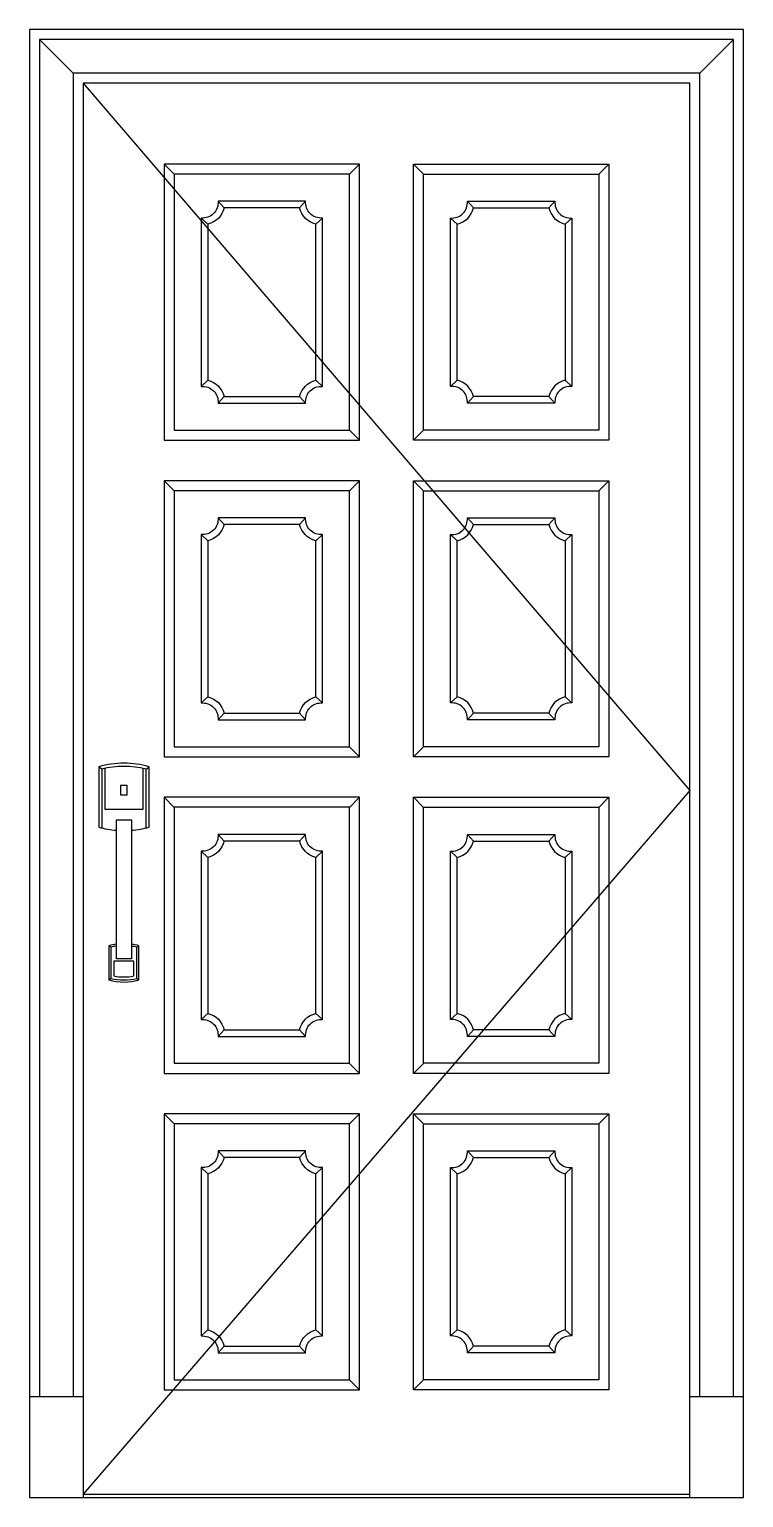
# Model space of a CAD drawing. Header units: metres. Extents: x -2261 to -1201, y 0 to 2180.
import ezdxf

# ---------------------------------------------------------------- set-up
doc = ezdxf.new("R2010")
doc.units = ezdxf.units.M
for name, color, linetype in [('2', 2, 'Continuous'), ('3', 3, 'Continuous'), ('4', 4, 'Continuous'), ('7', 7, 'Continuous')]:
    doc.layers.add(name, color=color, linetype=linetype)

msp = doc.modelspace()

# ---------------------------------------------------------------- linework, layer by layer
at = {"layer": '2'}
msp.add_line((-2261.06, 0), (-1201.06, 0), dxfattribs=at)
at = {"layer": '3'}
for p, q in [((-2196.06, 2115), (-2246.06, 2165)), ((-1266.06, 2115), (-1216.06, 2165)), ((-2046.06, 1964.89), (-2061.06, 1979.89)), ((-1786.06, 1964.89), (-1771.06, 1979.89)), ((-1676.06, 1964.89), (-1691.06, 1979.89)), ((-1416.06, 1964.89), (-1401.06, 1979.89)), ((-1971.9, 1914.89), (-1981.06, 1924.89)), ((-1860.21, 1914.89), (-1851.06, 1924.89)), ((-1601.9, 1914.89), (-1611.06, 1924.89)), ((-1490.21, 1914.89), (-1481.06, 1924.89)), ((-1996.06, 1890.73), (-2006.06, 1899.89)), ((-1826.06, 1899.89), (-1836.06, 1890.73)), ((-1636.06, 1899.89), (-1626.06, 1890.73)), ((-1466.06, 1890.73), (-1456.06, 1899.89)), ((-1996.06, 1659.01), (-2006.06, 1649.85)), ((-1836.06, 1659.01), (-1826.06, 1649.85)), ((-1626.06, 1659.01), (-1636.06, 1649.85)), ((-1466.06, 1659.01), (-1456.06, 1649.85)), ((-1971.9, 1634.85), (-1981.06, 1624.85)), ((-1851.06, 1624.85), (-1860.21, 1634.85)), ((-1611.06, 1624.85), (-1601.9, 1634.85)), ((-1490.21, 1634.85), (-1481.06, 1624.85)), ((-1786.06, 1584.85), (-1771.06, 1569.85)), ((-1676.06, 1584.85), (-1691.06, 1569.85)), ((-2046.06, 1494.92), (-2061.06, 1509.92)), ((-1786.06, 1494.92), (-1771.06, 1509.92)), ((-1676.06, 1494.92), (-1691.06, 1509.92)), ((-1416.06, 1494.92), (-1401.06, 1509.92)), ((-1971.9, 1444.92), (-1981.06, 1454.92)), ((-1860.21, 1444.92), (-1851.06, 1454.92)), ((-1601.9, 1444.92), (-1611.06, 1454.92)), ((-1490.21, 1444.92), (-1481.06, 1454.92)), ((-1996.06, 1420.76), (-2006.06, 1429.92)), ((-1826.06, 1429.92), (-1836.06, 1420.76)), ((-1636.06, 1429.92), (-1626.06, 1420.76)), ((-1466.06, 1420.76), (-1456.06, 1429.92)), ((-1996.06, 1189.04), (-2006.06, 1179.88)), ((-1836.06, 1189.04), (-1826.06, 1179.88)), ((-1626.06, 1189.04), (-1636.06, 1179.88)), ((-1466.06, 1189.04), (-1456.06, 1179.88)), ((-1971.9, 1164.88), (-1981.06, 1154.88)), ((-1851.06, 1154.88), (-1860.21, 1164.88)), ((-1611.06, 1154.88), (-1601.9, 1164.88)), ((-1490.21, 1164.88), (-1481.06, 1154.88)), ((-1786.06, 1114.88), (-1771.06, 1099.88)), ((-1676.06, 1114.88), (-1691.06, 1099.88)), ((-2153.65, 1081.7), (-2158.13, 1085.14)), ((-2087.95, 1081.7), (-2083.47, 1085.14)), ((-2046.06, 1024.83), (-2061.06, 1039.83)), ((-1786.06, 1024.83), (-1771.06, 1039.83)), ((-1676.06, 1024.83), (-1691.06, 1039.83)), ((-1416.06, 1024.83), (-1401.06, 1039.83)), ((-1971.9, 974.83), (-1981.06, 984.83)), ((-1860.21, 974.83), (-1851.06, 984.83)), ((-1601.9, 974.83), (-1611.06, 984.83)), ((-1490.21, 974.83), (-1481.06, 984.83)), ((-1996.06, 950.67), (-2006.06, 959.83)), ((-1826.06, 959.83), (-1836.06, 950.67)), ((-1636.06, 959.83), (-1626.06, 950.67)), ((-1466.06, 950.67), (-1456.06, 959.83)), ((-2140.21, 817.16), (-2143.19, 819.46)), ((-2101.39, 817.16), (-2098.4, 819.46)), ((-2140.21, 770.99), (-2143.19, 768.69)), ((-2101.39, 770.99), (-2098.4, 768.69)), ((-1996.06, 718.95), (-2006.06, 709.79)), ((-1836.06, 718.95), (-1826.06, 709.79)), ((-1626.06, 718.95), (-1636.06, 709.79)), ((-1466.06, 718.95), (-1456.06, 709.79)), ((-1971.9, 694.79), (-1981.06, 684.79)), ((-1851.06, 684.79), (-1860.21, 694.79)), ((-1611.06, 684.79), (-1601.9, 694.79)), ((-1490.21, 694.79), (-1481.06, 684.79)), ((-1786.06, 644.79), (-1771.06, 629.79)), ((-1676.06, 644.79), (-1691.06, 629.79)), ((-2046.06, 555.04), (-2061.06, 570.04)), ((-1786.06, 555.04), (-1771.06, 570.04)), ((-1676.06, 555.04), (-1691.06, 570.04)), ((-1416.06, 555.04), (-1401.06, 570.04)), ((-1971.9, 505.04), (-1981.06, 515.04)), ((-1860.21, 505.04), (-1851.06, 515.04)), ((-1601.9, 505.04), (-1611.06, 515.04)), ((-1490.21, 505.04), (-1481.06, 515.04)), ((-1996.06, 480.88), (-2006.06, 490.04)), ((-1826.06, 490.04), (-1836.06, 480.88)), ((-1636.06, 490.04), (-1626.06, 480.88)), ((-1466.06, 480.88), (-1456.06, 490.04)), ((-1996.06, 249.16), (-2006.06, 240)), ((-1836.06, 249.16), (-1826.06, 240)), ((-1626.06, 249.16), (-1636.06, 240)), ((-1466.06, 249.16), (-1456.06, 240)), ((-1971.9, 225), (-1981.06, 215)), ((-1851.06, 215), (-1860.21, 225)), ((-1611.06, 215), (-1601.9, 225)), ((-1490.21, 225), (-1481.06, 215)), ((-1786.06, 175), (-1771.06, 160)), ((-1676.06, 175), (-1691.06, 160)), ((-2181.06, 5), (-1281.06, 5))]:
    msp.add_line(p, q, dxfattribs=at)
for points in [[(-1216.06, 150), (-1216.06, 2165), (-2246.06, 2165), (-2246.06, 150)], [(-1266.06, 150), (-1266.06, 2115), (-2196.06, 2115), (-2196.06, 150)], [(-2181.06, 2100), (-1281.06, 1050), (-2181.06, 5)], [(-2149.17, 1082.75), (-2149.17, 1022.03), (-2092.43, 1022.03), (-2092.43, 1082.75)]]:
    msp.add_lwpolyline(points, dxfattribs=at)
for points in [[(-2046.06, 1584.85), (-1786.06, 1584.85), (-1786.06, 1964.89), (-2046.06, 1964.89)], [(-1416.06, 1584.85), (-1676.06, 1584.85), (-1676.06, 1964.89), (-1416.06, 1964.89)], [(-2046.06, 1114.88), (-1786.06, 1114.88), (-1786.06, 1494.92), (-2046.06, 1494.92)], [(-1416.06, 1114.88), (-1676.06, 1114.88), (-1676.06, 1494.92), (-1416.06, 1494.92)], [(-2046.06, 645.14), (-1786.06, 645.14), (-1786.06, 1025.17), (-2046.06, 1025.17)], [(-1416.06, 645.14), (-1676.06, 645.14), (-1676.06, 1025.17), (-1416.06, 1025.17)], [(-2046.06, 174.99), (-1786.06, 174.99), (-1786.06, 555.02), (-2046.06, 555.02)], [(-1416.06, 174.99), (-1676.06, 174.99), (-1676.06, 555.02), (-1416.06, 555.02)]]:
    msp.add_lwpolyline(points, close=True, dxfattribs=at)
for points in [[(-2006.06, 1649.85, -0.47), (-1981.06, 1624.85), (-1851.06, 1624.85, -0.47), (-1826.06, 1649.85), (-1826.06, 1899.89, -0.47), (-1851.06, 1924.89), (-1981.06, 1924.89, -0.47), (-2006.06, 1899.89)], [(-1456.06, 1649.85, 0.47), (-1481.06, 1624.85), (-1611.06, 1624.85, 0.47), (-1636.06, 1649.85), (-1636.06, 1899.89, 0.47), (-1611.06, 1924.89), (-1481.06, 1924.89, 0.47), (-1456.06, 1899.89)], [(-2006.06, 1179.88, -0.47), (-1981.06, 1154.88), (-1851.06, 1154.88, -0.47), (-1826.06, 1179.88), (-1826.06, 1429.92, -0.47), (-1851.06, 1454.92), (-1981.06, 1454.92, -0.47), (-2006.06, 1429.92)], [(-1456.06, 1179.88, 0.47), (-1481.06, 1154.88), (-1611.06, 1154.88, 0.47), (-1636.06, 1179.88), (-1636.06, 1429.92, 0.47), (-1611.06, 1454.92), (-1481.06, 1454.92, 0.47), (-1456.06, 1429.92)], [(-2006.06, 709.79, -0.47), (-1981.06, 684.79), (-1851.06, 684.79, -0.47), (-1826.06, 709.79), (-1826.06, 959.83, -0.47), (-1851.06, 984.83), (-1981.06, 984.83, -0.47), (-2006.06, 959.83)], [(-1456.06, 709.79, 0.47), (-1481.06, 684.79), (-1611.06, 684.79, 0.47), (-1636.06, 709.79), (-1636.06, 959.83, 0.47), (-1611.06, 984.83), (-1481.06, 984.83, 0.47), (-1456.06, 959.83)], [(-2105.87, 796.31), (-2135.73, 796.31), (-2135.73, 774.57, 0.1), (-2105.87, 774.57), (-2105.87, 796.31)], [(-2006.06, 240, -0.47), (-1981.06, 215), (-1851.06, 215, -0.47), (-1826.06, 240), (-1826.06, 490.04, -0.47), (-1851.06, 515.04), (-1981.06, 515.04, -0.47), (-2006.06, 490.04)], [(-1456.06, 240, 0.47), (-1481.06, 215), (-1611.06, 215, 0.47), (-1636.06, 240), (-1636.06, 490.04, 0.47), (-1611.06, 515.04), (-1481.06, 515.04, 0.47), (-1456.06, 490.04)]]:
    msp.add_lwpolyline(points, format="xyb", close=True, dxfattribs=at)
for points in [[(-2087.95, 994.38), (-2087.95, 1081.7, 0.12), (-2153.65, 1081.7), (-2153.65, 994.38)], [(-2132, 818.76, 0.03), (-2140.21, 817.16), (-2140.21, 770.99, 0.12), (-2101.39, 770.99), (-2101.39, 817.16, 0.03), (-2109.6, 818.76)]]:
    msp.add_lwpolyline(points, format="xyb", dxfattribs=at)
at = {"layer": '4'}
msp.add_lwpolyline([(-1201.06, 0), (-1201.06, 2180), (-2261.06, 2180), (-2261.06, 0)], dxfattribs=at)
at = {"layer": '7'}
for p, q in [((-2261.06, 150), (-2181.06, 150)), ((-1281.06, 150), (-1201.06, 150))]:
    msp.add_line(p, q, dxfattribs=at)
msp.add_lwpolyline([(-1281.06, 0), (-1281.06, 2100), (-2181.06, 2100), (-2181.06, 0)], dxfattribs=at)
for points in [[(-2061.06, 1569.85), (-1771.06, 1569.85), (-1771.06, 1979.89), (-2061.06, 1979.89)], [(-1401.06, 1569.85), (-1691.06, 1569.85), (-1691.06, 1979.89), (-1401.06, 1979.89)], [(-2061.06, 1099.88), (-1771.06, 1099.88), (-1771.06, 1509.92), (-2061.06, 1509.92)], [(-1401.06, 1099.88), (-1691.06, 1099.88), (-1691.06, 1509.92), (-1401.06, 1509.92)], [(-2125.72, 1043.38), (-2115.88, 1043.38), (-2115.88, 1057.42), (-2125.72, 1057.42)], [(-2061.06, 629.79), (-1771.06, 629.79), (-1771.06, 1040.17), (-2061.06, 1040.17)], [(-1401.06, 629.79), (-1691.06, 629.79), (-1691.06, 1040.17), (-1401.06, 1040.17)], [(-2132, 799.85), (-2132, 1006.12), (-2109.6, 1006.12), (-2109.6, 799.85)], [(-2061.06, 160), (-1771.06, 160), (-1771.06, 570.02), (-2061.06, 570.02)], [(-1401.06, 160), (-1691.06, 160), (-1691.06, 570.02), (-1401.06, 570.02)]]:
    msp.add_lwpolyline(points, close=True, dxfattribs=at)
for points in [[(-1996.06, 1659.01, -0.28), (-1971.9, 1634.85), (-1860.21, 1634.85, -0.28), (-1836.06, 1659.01), (-1836.06, 1890.73, -0.28), (-1860.21, 1914.89), (-1971.9, 1914.89, -0.28), (-1996.06, 1890.73)], [(-1466.06, 1659.01, 0.28), (-1490.21, 1634.85), (-1601.9, 1634.85, 0.28), (-1626.06, 1659.01), (-1626.06, 1890.73, 0.28), (-1601.9, 1914.89), (-1490.21, 1914.89, 0.28), (-1466.06, 1890.73)], [(-1996.06, 1189.04, -0.28), (-1971.9, 1164.88), (-1860.21, 1164.88, -0.28), (-1836.06, 1189.04), (-1836.06, 1420.76, -0.28), (-1860.21, 1444.92), (-1971.9, 1444.92, -0.28), (-1996.06, 1420.76)], [(-1466.06, 1189.04, 0.28), (-1490.21, 1164.88), (-1601.9, 1164.88, 0.28), (-1626.06, 1189.04), (-1626.06, 1420.76, 0.28), (-1601.9, 1444.92), (-1490.21, 1444.92, 0.28), (-1466.06, 1420.76)], [(-1996.06, 718.95, -0.28), (-1971.9, 694.79), (-1860.21, 694.79, -0.28), (-1836.06, 718.95), (-1836.06, 950.67, -0.28), (-1860.21, 974.83), (-1971.9, 974.83, -0.28), (-1996.06, 950.67)], [(-1466.06, 718.95, 0.28), (-1490.21, 694.79), (-1601.9, 694.79, 0.28), (-1626.06, 718.95), (-1626.06, 950.67, 0.28), (-1601.9, 974.83), (-1490.21, 974.83, 0.28), (-1466.06, 950.67)], [(-1996.06, 249.16, -0.28), (-1971.9, 225), (-1860.21, 225, -0.28), (-1836.06, 249.16), (-1836.06, 480.88, -0.28), (-1860.21, 505.04), (-1971.9, 505.04, -0.28), (-1996.06, 480.88)], [(-1466.06, 249.16, 0.28), (-1490.21, 225), (-1601.9, 225, 0.28), (-1626.06, 249.16), (-1626.06, 480.88, 0.28), (-1601.9, 505.04), (-1490.21, 505.04, 0.28), (-1466.06, 480.88)]]:
    msp.add_lwpolyline(points, format="xyb", close=True, dxfattribs=at)
for points in [[(-2109.6, 990.89, 0.05), (-2083.47, 995.56), (-2083.47, 1085.14, 0.14), (-2158.13, 1085.14), (-2158.13, 995.56, 0.05), (-2132, 990.89, 0.05)], [(-2132, 821.77, 0.03), (-2143.19, 819.46), (-2143.19, 768.69, 0.14), (-2098.4, 768.69), (-2098.4, 819.46, 0.03), (-2109.6, 821.77)]]:
    msp.add_lwpolyline(points, format="xyb", dxfattribs=at)

doc.saveas('drawing.dxf')
